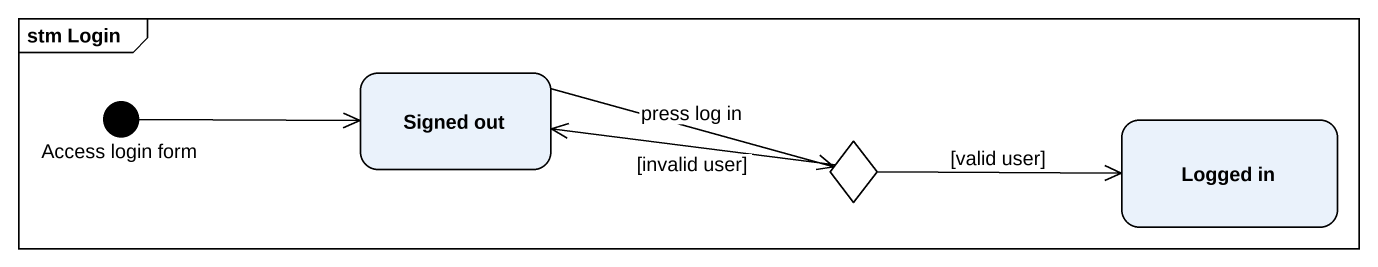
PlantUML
@startuml
mainframe stm Login
hide empty description
state "Signed out" as Signed_out
state "Access login form" as Access_login_form <<start>>
state choice1 <<choice>>
state "Logged in" as Logged_in
Signed_out -right-> choice1 : press log in
Access_login_form -right-> Signed_out
choice1 -left-> Signed_out : [invalid user]
choice1 -right-> Logged_in : [valid user]
@enduml
